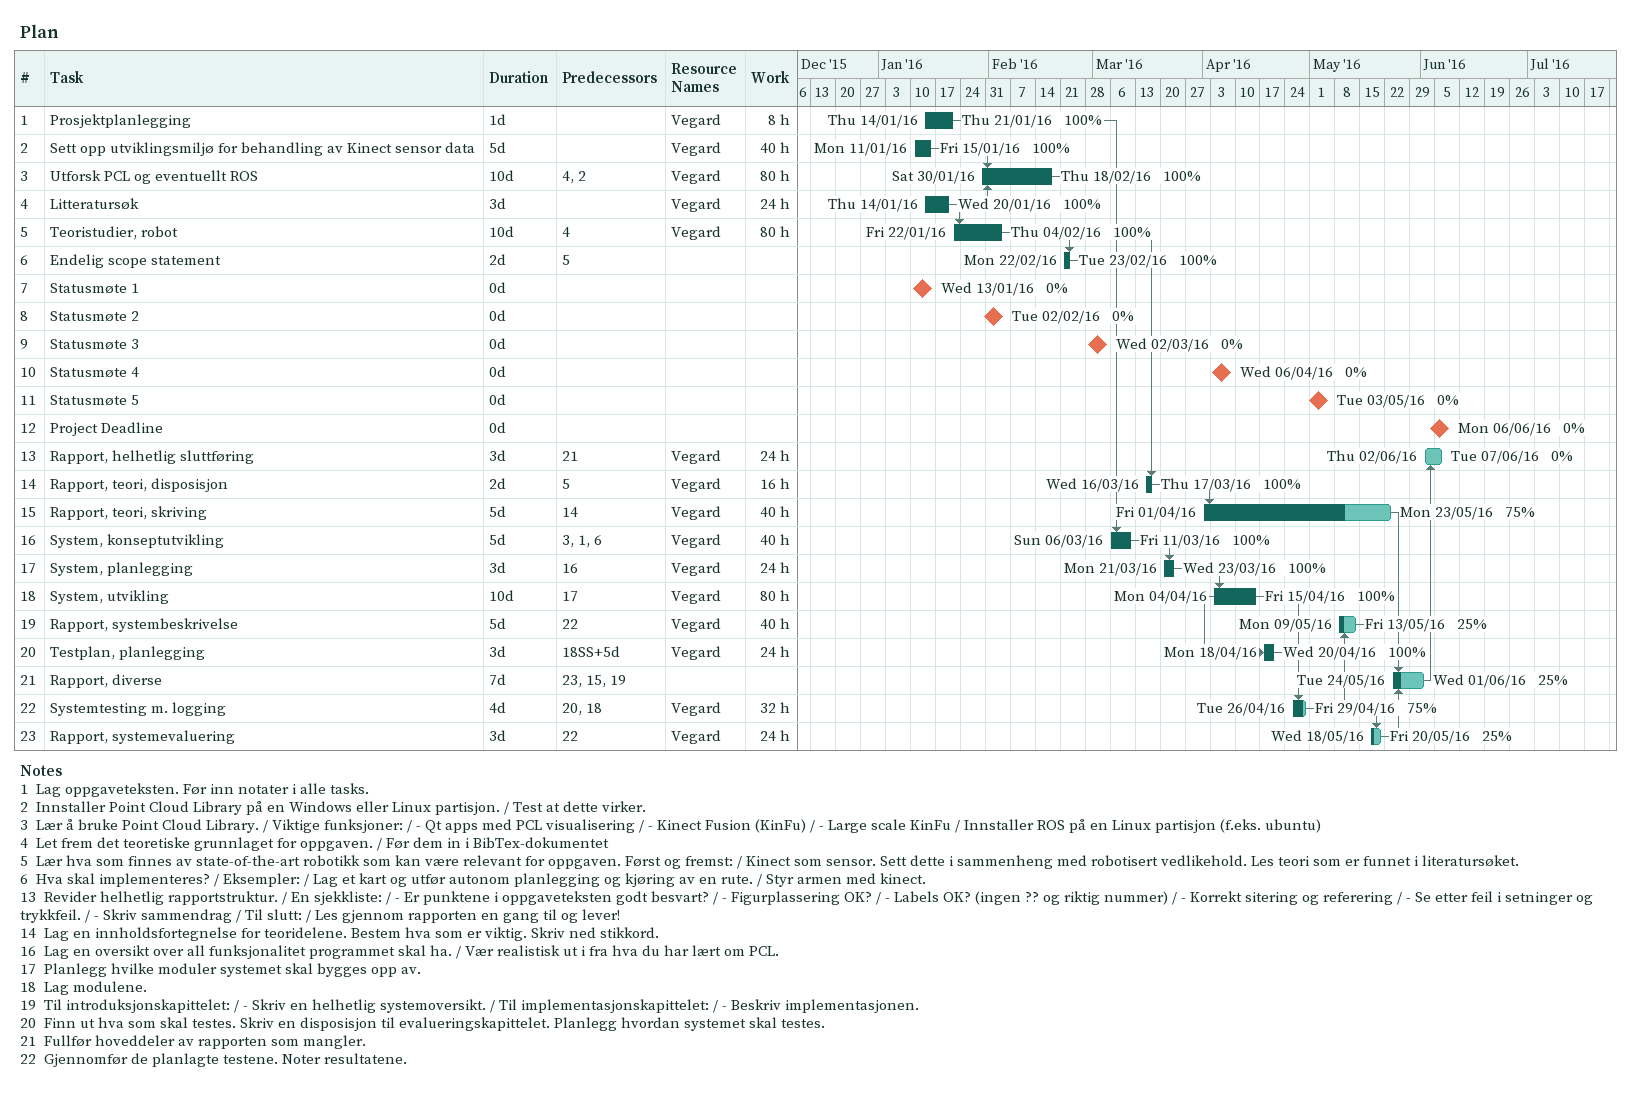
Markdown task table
Plan

| ID | Task | Duration | Start | Finish | Predecessors | Resources | % complete | Work (h) |
|---|---|---|---|---|---|---|---|---|
| 1 | Prosjektplanlegging | 1d | 2016-01-14 | 2016-01-21 |  | Vegard | 100 | 8 |
| 2 | Sett opp utviklingsmiljø for behandling av Kinect sensor data | 5d | 2016-01-11 | 2016-01-15 |  | Vegard | 100 | 40 |
| 3 | Utforsk PCL og eventuellt ROS | 10d | 2016-01-30 | 2016-02-18 | 4, 2 | Vegard | 100 | 80 |
| 4 | Litteratursøk | 3d | 2016-01-14 | 2016-01-20 |  | Vegard | 100 | 24 |
| 5 | Teoristudier, robot | 10d | 2016-01-22 | 2016-02-04 | 4 | Vegard | 100 | 80 |
| 6 | Endelig scope statement | 2d | 2016-02-22 | 2016-02-23 | 5 |  | 100 |  |
| 7 | Statusmøte 1 | 0d | 2016-01-13 | 2016-01-13 |  |  | 0 |  |
| 8 | Statusmøte 2 | 0d | 2016-02-02 | 2016-02-02 |  |  | 0 |  |
| 9 | Statusmøte 3 | 0d | 2016-03-02 | 2016-03-02 |  |  | 0 |  |
| 10 | Statusmøte 4 | 0d | 2016-04-06 | 2016-04-06 |  |  | 0 |  |
| 11 | Statusmøte 5 | 0d | 2016-05-03 | 2016-05-03 |  |  | 0 |  |
| 12 | Project Deadline | 0d | 2016-06-06 | 2016-06-06 |  |  | 0 |  |
| 13 | Rapport, helhetlig sluttføring | 3d | 2016-06-02 | 2016-06-07 | 21 | Vegard | 0 | 24 |
| 14 | Rapport, teori, disposisjon | 2d | 2016-03-16 | 2016-03-17 | 5 | Vegard | 100 | 16 |
| 15 | Rapport, teori, skriving | 5d | 2016-04-01 | 2016-05-23 | 14 | Vegard | 75 | 40 |
| 16 | System, konseptutvikling | 5d | 2016-03-06 | 2016-03-11 | 3, 1, 6 | Vegard | 100 | 40 |
| 17 | System, planlegging | 3d | 2016-03-21 | 2016-03-23 | 16 | Vegard | 100 | 24 |
| 18 | System, utvikling | 10d | 2016-04-04 | 2016-04-15 | 17 | Vegard | 100 | 80 |
| 19 | Rapport, systembeskrivelse | 5d | 2016-05-09 | 2016-05-13 | 22 | Vegard | 25 | 40 |
| 20 | Testplan, planlegging | 3d | 2016-04-18 | 2016-04-20 | 18SS+5d | Vegard | 100 | 24 |
| 21 | Rapport, diverse | 7d | 2016-05-24 | 2016-06-01 | 23, 15, 19 |  | 25 |  |
| 22 | Systemtesting m. logging | 4d | 2016-04-26 | 2016-04-29 | 20, 18 | Vegard | 75 | 32 |
| 23 | Rapport, systemevaluering | 3d | 2016-05-18 | 2016-05-20 | 22 | Vegard | 25 | 24 |

Notes
- 1: Lag oppgaveteksten. Før inn notater i alle tasks.
- 2: Innstaller Point Cloud Library på en Windows eller Linux partisjon. / Test at dette virker.
- 3: Lær å bruke Point Cloud Library. / Viktige funksjoner: / - Qt apps med PCL visualisering / - Kinect Fusion (KinFu) / - Large scale KinFu / Innstaller ROS på en Linux partisjon (f.eks. ubuntu)
- 4: Let frem det teoretiske grunnlaget for oppgaven. / Før dem in i BibTex-dokumentet
- 5: Lær hva som finnes av state-of-the-art robotikk som kan være relevant for oppgaven. Først og fremst: / Kinect som sensor. Sett dette i sammenheng med robotisert vedlikehold. Les teori som er funnet i literatursøket.
- 6: Hva skal implementeres? / Eksempler: / Lag et kart og utfør autonom planlegging og kjøring av en rute. / Styr armen med kinect.
- 13: Revider helhetlig rapportstruktur. / En sjekkliste: / - Er punktene i oppgaveteksten godt besvart? / - Figurplassering OK? / - Labels OK? (ingen ?? og riktig nummer) / - Korrekt sitering og referering / - Se etter feil i setninger og trykkfeil. / - Skriv sammendrag / Til slutt: / Les gjennom rapporten en gang til og lever!
- 14: Lag en innholdsfortegnelse for teoridelene. Bestem hva som er viktig. Skriv ned stikkord.
- 16: Lag en oversikt over all funksjonalitet programmet skal ha. / Vær realistisk ut i fra hva du har lært om PCL.
- 17: Planlegg hvilke moduler systemet skal bygges opp av.
- 18: Lag modulene.
- 19: Til introduksjonskapittelet: / - Skriv en helhetlig systemoversikt. / Til implementasjonskapittelet: / - Beskriv implementasjonen.
- 20: Finn ut hva som skal testes. Skriv en disposisjon til evalueringskapittelet. Planlegg hvordan systemet skal testes.
- 21: Fullfør hoveddeler av rapporten som mangler.
- 22: Gjennomfør de planlagte testene. Noter resultatene.
